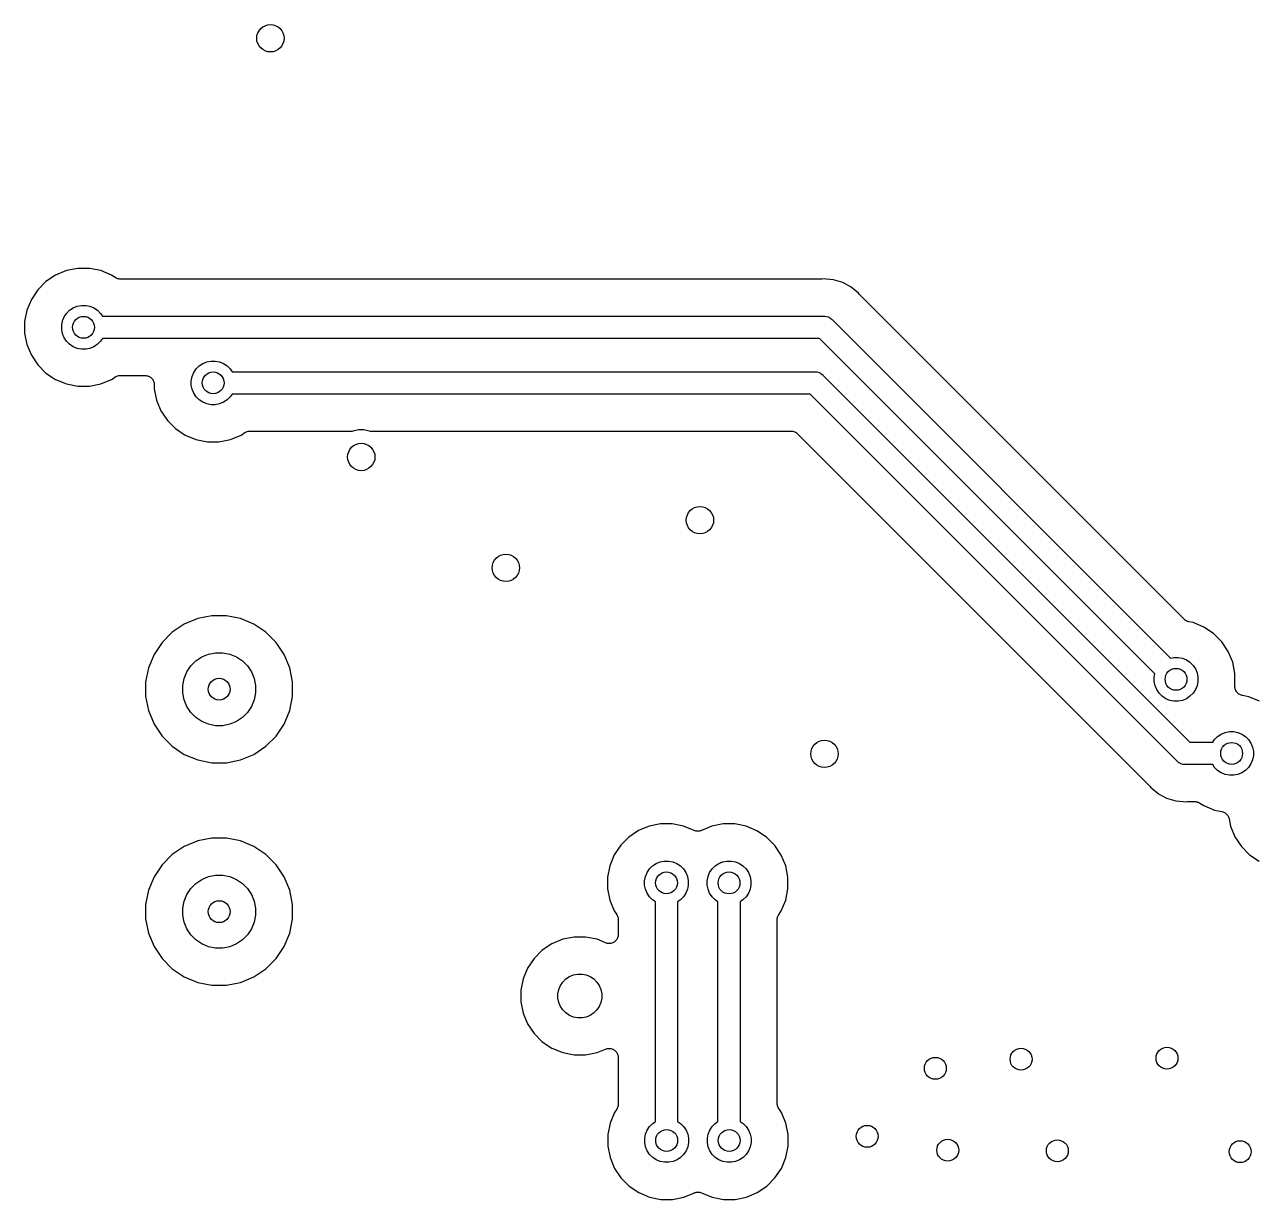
# Model space of a CAD drawing. Extents: x -66 to 211, y -177 to 13.
# Drawn here: x 59.77 to 76.66, y -44.78 to -28.67 of the extents above; entities that cross this region are included whole.
import ezdxf

# ---------------------------------------------------------------- set-up
doc = ezdxf.new("R2010")
doc.units = 0
doc.layers.add('BLACK', color=7, linetype='CONTINUOUS')

msp = doc.modelspace()

# ---------------------------------------------------------------- linework, layer by layer
at = {"layer": 'BLACK', "linetype": 'CONTINUOUS'}
for p, q in [((60.3408, -32.0449), (60.1937, -32.1058)), ((60.4969, -32.0139), (60.3408, -32.0449)), ((60.656, -32.0139), (60.4969, -32.0139)), ((60.8121, -32.0449), (60.656, -32.0139)), ((60.9592, -32.1058), (60.8121, -32.0449)), ((60.0614, -32.1943), (59.9488, -32.3068)), ((60.1937, -32.1058), (60.0614, -32.1943)), ((61.0104, -32.1401), (60.9592, -32.1058)), ((61.0207, -32.1456), (61.0104, -32.1401)), ((61.031, -32.1512), (61.0207, -32.1456)), ((61.0316, -32.1514), (61.031, -32.1512)), ((61.0323, -32.1518), (61.0316, -32.1514)), ((61.0434, -32.1552), (61.0323, -32.1518)), ((61.0546, -32.1587), (61.0434, -32.1552)), ((61.0553, -32.1588), (61.0546, -32.1587)), ((61.056, -32.159), (61.0553, -32.1588)), ((61.0676, -32.1602), (61.056, -32.159)), ((61.0792, -32.1615), (61.0676, -32.1602)), ((61.0806, -32.1615), (61.0792, -32.1615)), ((61.0807, -32.1615), (61.0806, -32.1615)), ((61.081, -32.1615), (61.0807, -32.1615)), ((61.0807, -32.1615), (61.0807, -32.1615)), ((70.6978, -32.1615), (61.081, -32.1615)), ((70.7031, -32.161), (70.6978, -32.1615)), ((70.7085, -32.161), (70.7031, -32.161)), ((70.7102, -32.1609), (70.7085, -32.161)), ((70.7365, -32.1583), (70.7102, -32.1609)), ((70.7627, -32.1609), (70.7365, -32.1583)), ((70.8659, -32.171), (70.7627, -32.1609)), ((70.7627, -32.1609), (70.7627, -32.1609)), ((70.9904, -32.2088), (70.8659, -32.171)), ((71.1051, -32.2701), (70.9904, -32.2088)), ((71.2057, -32.3526), (71.1051, -32.2701)), ((59.8604, -32.4391), (59.7995, -32.5862)), ((59.9488, -32.3068), (59.8604, -32.4391)), ((71.2224, -32.373), (71.2057, -32.3526)), ((71.2262, -32.3768), (71.2224, -32.373)), ((71.2295, -32.381), (71.2262, -32.3768)), ((71.2308, -32.3823), (71.2295, -32.381)), ((72.2681, -33.4196), (71.2308, -32.3823)), ((59.7995, -32.5862), (59.7685, -32.7423)), ((60.3434, -32.6306), (60.3852, -32.5889)), ((60.3852, -32.5889), (60.4344, -32.556)), ((60.4344, -32.556), (60.489, -32.5334)), ((60.489, -32.5334), (60.5469, -32.5219)), ((60.5469, -32.5219), (60.606, -32.5219)), ((60.606, -32.5219), (60.664, -32.5334)), ((60.664, -32.5334), (60.7186, -32.556)), ((60.7186, -32.556), (60.7677, -32.5889)), ((60.7677, -32.5889), (60.8095, -32.6306)), ((59.7685, -32.7423), (59.7685, -32.9015)), ((60.2765, -32.7923), (60.288, -32.7344)), ((60.288, -32.7344), (60.3106, -32.6798)), ((60.3106, -32.6798), (60.3434, -32.6306)), ((60.8095, -32.6306), (60.8354, -32.6695)), ((60.8354, -32.6695), (70.729, -32.6695)), ((70.729, -32.6695), (70.7365, -32.6687)), ((70.7365, -32.6687), (70.7439, -32.6695)), ((70.7439, -32.6695), (70.7439, -32.6695)), ((70.7439, -32.6695), (70.7663, -32.6717)), ((70.7663, -32.6717), (70.7951, -32.6804)), ((70.7951, -32.6804), (70.8089, -32.6878)), ((70.8089, -32.6878), (70.8215, -32.6946)), ((70.8215, -32.6946), (70.8323, -32.7034)), ((70.8323, -32.7034), (70.8447, -32.7136)), ((70.8447, -32.7136), (70.8495, -32.7194)), ((70.8495, -32.7194), (75.4871, -37.357)), ((59.7685, -32.9015), (59.7995, -33.0576)), ((60.2765, -32.8514), (60.2765, -32.7923)), ((60.288, -32.9094), (60.2765, -32.8514)), ((60.3106, -32.964), (60.288, -32.9094)), ((59.7995, -33.0576), (59.8604, -33.2046)), ((60.3434, -33.0131), (60.3106, -32.964)), ((60.3852, -33.0549), (60.3434, -33.0131)), ((60.4344, -33.0877), (60.3852, -33.0549)), ((60.489, -33.1104), (60.4344, -33.0877)), ((60.5469, -33.1219), (60.489, -33.1104)), ((60.664, -33.1104), (60.606, -33.1219)), ((60.7186, -33.0877), (60.664, -33.1104)), ((60.7677, -33.0549), (60.7186, -33.0877)), ((60.8095, -33.0131), (60.7677, -33.0549)), ((60.8354, -32.9743), (60.8095, -33.0131)), ((70.6733, -32.9743), (60.8354, -32.9743)), ((75.2716, -37.5725), (70.6733, -32.9743)), ((59.8604, -33.2046), (59.9488, -33.3369)), ((60.606, -33.1219), (60.5469, -33.1219)), ((62.267, -33.2954), (62.3249, -33.2839)), ((62.3249, -33.2839), (62.384, -33.2839)), ((62.384, -33.2839), (62.442, -33.2954)), ((59.9488, -33.3369), (60.0614, -33.4495)), ((60.0614, -33.4495), (60.1937, -33.5379)), ((62.066, -33.4964), (62.0886, -33.4418)), ((62.0886, -33.4418), (62.1214, -33.3926)), ((62.1214, -33.3926), (62.1632, -33.3509)), ((62.1632, -33.3509), (62.2124, -33.318)), ((62.2124, -33.318), (62.267, -33.2954)), ((62.442, -33.2954), (62.4966, -33.318)), ((62.4966, -33.318), (62.5457, -33.3509)), ((62.5457, -33.3509), (62.5875, -33.3926)), ((62.5875, -33.3926), (62.6134, -33.4315)), ((62.6134, -33.4315), (70.5994, -33.4315)), ((70.5994, -33.4315), (70.6069, -33.4307)), ((70.6069, -33.4307), (70.6144, -33.4315)), ((70.6144, -33.4315), (70.6144, -33.4315)), ((70.6144, -33.4315), (70.6368, -33.4337)), ((70.6368, -33.4337), (70.6655, -33.4424)), ((70.6655, -33.4424), (70.6838, -33.4522)), ((70.6838, -33.4522), (70.692, -33.4566)), ((72.2682, -33.4197), (72.2681, -33.4196)), ((75.6727, -36.8242), (72.2682, -33.4197)), ((60.1937, -33.5379), (60.3408, -33.5988)), ((60.3408, -33.5988), (60.4969, -33.6299)), ((60.656, -33.6299), (60.8121, -33.5988)), ((60.8121, -33.5988), (60.9592, -33.5379)), ((60.9592, -33.5379), (61.0104, -33.5037)), ((61.0104, -33.5037), (61.0107, -33.5035)), ((61.0107, -33.5035), (61.0119, -33.5027)), ((61.0107, -33.5035), (61.0107, -33.5035)), ((61.0107, -33.5035), (61.0107, -33.5035)), ((61.0119, -33.5027), (61.0223, -33.4973)), ((61.0223, -33.4973), (61.0326, -33.4919)), ((61.0326, -33.4919), (61.0333, -33.4917)), ((61.0333, -33.4917), (61.0339, -33.4913)), ((61.0339, -33.4913), (61.0452, -33.4881)), ((61.0452, -33.4881), (61.0563, -33.4847)), ((61.0563, -33.4847), (61.057, -33.4846)), ((61.057, -33.4846), (61.0577, -33.4844)), ((61.0577, -33.4844), (61.0694, -33.4834)), ((61.0694, -33.4834), (61.081, -33.4823)), ((61.081, -33.4823), (61.4195, -33.4823)), ((61.4195, -33.4823), (61.4203, -33.4823)), ((61.4203, -33.4823), (61.4203, -33.4823)), ((61.4203, -33.4823), (61.4204, -33.4823)), ((61.4204, -33.4823), (61.4212, -33.4823)), ((61.4212, -33.4823), (61.4331, -33.4836)), ((61.4331, -33.4836), (61.445, -33.4849)), ((61.445, -33.4849), (61.4454, -33.485)), ((61.4454, -33.485), (61.4459, -33.4851)), ((61.4459, -33.4851), (61.4573, -33.4887)), ((61.4573, -33.4887), (61.4687, -33.4922)), ((61.4687, -33.4922), (61.4691, -33.4924)), ((61.4691, -33.4924), (61.4695, -33.4926)), ((61.4695, -33.4926), (61.4799, -33.4983)), ((61.4799, -33.4983), (61.4905, -33.504)), ((61.4905, -33.504), (61.4908, -33.5043)), ((61.4908, -33.5043), (61.4912, -33.5045)), ((61.4912, -33.5045), (61.5003, -33.5122)), ((61.5003, -33.5122), (61.5096, -33.5198)), ((61.5096, -33.5198), (61.5099, -33.5201)), ((61.5099, -33.5201), (61.5102, -33.5204)), ((61.5102, -33.5204), (61.5177, -33.5297)), ((61.5177, -33.5297), (61.5252, -33.539)), ((61.5252, -33.539), (61.5254, -33.5394)), ((61.5254, -33.5394), (61.5257, -33.5397)), ((61.5257, -33.5397), (61.5312, -33.5503)), ((61.5312, -33.5503), (61.5369, -33.5609)), ((61.5369, -33.5609), (61.537, -33.5613)), ((61.537, -33.5613), (61.5372, -33.5617)), ((61.5372, -33.5617), (61.5406, -33.5731)), ((61.5406, -33.5731), (61.544, -33.5846)), ((61.544, -33.5846), (61.5441, -33.5851)), ((61.5441, -33.5851), (61.5442, -33.5855)), ((61.5442, -33.5855), (61.5453, -33.5973)), ((61.5453, -33.5973), (61.5465, -33.6093)), ((61.5465, -33.6093), (61.5465, -33.6635)), ((62.0545, -33.5543), (62.066, -33.4964)), ((62.0545, -33.6134), (62.0545, -33.5543)), ((62.066, -33.6714), (62.0545, -33.6134)), ((70.692, -33.4566), (70.7083, -33.47)), ((70.7083, -33.47), (70.7152, -33.4756)), ((70.7152, -33.4756), (70.72, -33.4814)), ((70.72, -33.4814), (75.75, -38.5115)), ((60.4969, -33.6299), (60.656, -33.6299)), ((61.5465, -33.6635), (61.5775, -33.8196)), ((62.0886, -33.726), (62.066, -33.6714)), ((62.1214, -33.7751), (62.0886, -33.726)), ((62.1632, -33.8169), (62.1214, -33.7751)), ((62.5875, -33.7751), (62.5457, -33.8169)), ((62.6134, -33.7363), (62.5875, -33.7751)), ((70.5438, -33.7363), (62.6134, -33.7363)), ((75.5739, -38.7664), (70.5438, -33.7363)), ((61.5775, -33.8196), (61.6384, -33.9666)), ((62.2124, -33.8497), (62.1632, -33.8169)), ((62.267, -33.8724), (62.2124, -33.8497)), ((62.3249, -33.8839), (62.267, -33.8724)), ((62.384, -33.8839), (62.3249, -33.8839)), ((62.442, -33.8724), (62.384, -33.8839)), ((62.4966, -33.8497), (62.442, -33.8724)), ((62.5457, -33.8169), (62.4966, -33.8497)), ((61.6384, -33.9666), (61.7268, -34.0989)), ((61.7268, -34.0989), (61.8394, -34.2115)), ((61.8394, -34.2115), (61.9717, -34.2999)), ((62.7372, -34.2999), (62.7884, -34.2657)), ((62.7884, -34.2657), (62.7887, -34.2655)), ((62.7887, -34.2655), (62.7899, -34.2647)), ((62.7887, -34.2655), (62.7887, -34.2655)), ((62.7887, -34.2655), (62.7887, -34.2655)), ((62.7899, -34.2647), (62.8003, -34.2593)), ((62.8003, -34.2593), (62.8106, -34.2539)), ((62.8106, -34.2539), (62.8113, -34.2537)), ((62.8113, -34.2537), (62.8119, -34.2533)), ((62.8119, -34.2533), (62.8232, -34.2501)), ((62.8232, -34.2501), (62.8343, -34.2467)), ((62.8343, -34.2467), (62.835, -34.2466)), ((62.835, -34.2466), (62.8357, -34.2464)), ((62.8357, -34.2464), (62.8474, -34.2454)), ((62.8474, -34.2454), (62.859, -34.2443)), ((62.859, -34.2443), (64.265, -34.2443)), ((64.265, -34.2443), (64.2771, -34.2393)), ((64.2771, -34.2393), (64.3495, -34.2249)), ((64.3495, -34.2249), (64.4234, -34.2249)), ((64.4234, -34.2249), (64.4958, -34.2393)), ((64.4958, -34.2393), (64.5079, -34.2443)), ((64.5079, -34.2443), (70.2808, -34.2443)), ((70.2808, -34.2443), (70.2812, -34.2443)), ((70.2812, -34.2443), (70.2812, -34.2443)), ((70.2812, -34.2443), (70.2812, -34.2443)), ((70.2812, -34.2443), (70.2825, -34.2443)), ((70.2825, -34.2443), (70.2942, -34.2456)), ((70.2942, -34.2456), (70.3059, -34.2468)), ((70.3059, -34.2468), (70.3065, -34.247)), ((70.3065, -34.247), (70.3072, -34.2471)), ((70.3072, -34.2471), (70.3184, -34.2506)), ((70.3184, -34.2506), (70.3296, -34.254)), ((70.3296, -34.254), (70.3301, -34.2543)), ((70.3301, -34.2543), (70.3308, -34.2546)), ((70.3308, -34.2546), (70.3411, -34.2602)), ((70.3411, -34.2602), (70.3514, -34.2657)), ((70.3514, -34.2657), (70.3519, -34.2662)), ((70.3519, -34.2662), (70.3525, -34.2665)), ((70.3525, -34.2665), (70.3615, -34.274)), ((70.3615, -34.274), (70.3706, -34.2815)), ((70.3706, -34.2815), (75.1926, -39.1035)), ((61.9717, -34.2999), (62.1188, -34.3608)), ((62.1188, -34.3608), (62.2749, -34.3919)), ((62.2749, -34.3919), (62.434, -34.3919)), ((62.434, -34.3919), (62.5901, -34.3608)), ((62.5901, -34.3608), (62.7372, -34.2999)), ((62.1424, -36.8146), (61.959, -36.8906)), ((62.3372, -36.7759), (62.1424, -36.8146)), ((62.5357, -36.7759), (62.3372, -36.7759)), ((62.7305, -36.8146), (62.5357, -36.7759)), ((62.9139, -36.8906), (62.7305, -36.8146)), ((75.6817, -36.8316), (75.6727, -36.8242)), ((75.6906, -36.8391), (75.6817, -36.8316)), ((61.7939, -37.0009), (61.6535, -37.1413)), ((61.959, -36.8906), (61.7939, -37.0009)), ((63.079, -37.0009), (62.9139, -36.8906)), ((63.2194, -37.1413), (63.079, -37.0009)), ((75.6913, -36.8394), (75.6906, -36.8391)), ((75.6918, -36.8399), (75.6913, -36.8394)), ((75.7021, -36.8454), (75.6918, -36.8399)), ((75.7123, -36.851), (75.7021, -36.8454)), ((75.713, -36.8513), (75.7123, -36.851)), ((75.7137, -36.8516), (75.713, -36.8513)), ((75.7248, -36.855), (75.7137, -36.8516)), ((75.736, -36.8586), (75.7248, -36.855)), ((75.7374, -36.8588), (75.736, -36.8586)), ((75.7377, -36.8589), (75.7374, -36.8588)), ((75.7374, -36.8588), (75.7374, -36.8588)), ((75.7374, -36.8588), (75.7374, -36.8588)), ((75.7981, -36.8709), (75.7377, -36.8589)), ((75.9452, -36.9318), (75.7981, -36.8709)), ((76.0775, -37.0203), (75.9452, -36.9318)), ((61.6535, -37.1413), (61.5432, -37.3064)), ((63.3297, -37.3064), (63.2194, -37.1413)), ((76.1901, -37.1328), (76.0775, -37.0203)), ((76.2785, -37.2651), (76.1901, -37.1328)), ((61.5432, -37.3064), (61.4672, -37.4899)), ((62.1996, -37.3408), (62.2906, -37.3031)), ((62.2906, -37.3031), (62.3872, -37.2839)), ((62.3872, -37.2839), (62.4857, -37.2839)), ((62.4857, -37.2839), (62.5823, -37.3031)), ((62.5823, -37.3031), (62.6733, -37.3408)), ((63.4057, -37.4899), (63.3297, -37.3064)), ((76.3394, -37.4122), (76.2785, -37.2651)), ((61.4672, -37.4899), (61.4285, -37.6846)), ((61.9934, -37.547), (62.0481, -37.4652)), ((62.0481, -37.4652), (62.1177, -37.3955)), ((62.1177, -37.3955), (62.1996, -37.3408)), ((62.6733, -37.3408), (62.7552, -37.3955)), ((62.7552, -37.3955), (62.8248, -37.4652)), ((62.8248, -37.4652), (62.8796, -37.547)), ((63.4445, -37.6846), (63.4057, -37.4899)), ((75.4871, -37.357), (75.5329, -37.3479)), ((75.5329, -37.3479), (75.592, -37.3479)), ((75.592, -37.3479), (75.65, -37.3594)), ((75.65, -37.3594), (75.7046, -37.382)), ((75.7046, -37.382), (75.7537, -37.4149)), ((75.7537, -37.4149), (75.7955, -37.4566)), ((75.7955, -37.4566), (75.8283, -37.5058)), ((75.8283, -37.5058), (75.8509, -37.5604)), ((76.3705, -37.5683), (76.3394, -37.4122)), ((61.9365, -37.7346), (61.9557, -37.638)), ((61.9557, -37.638), (61.9934, -37.547)), ((62.8796, -37.547), (62.9172, -37.638)), ((62.9172, -37.638), (62.9365, -37.7346)), ((75.2625, -37.6183), (75.2716, -37.5725)), ((75.2625, -37.6774), (75.2625, -37.6183)), ((75.8509, -37.5604), (75.8625, -37.6183)), ((75.8625, -37.6183), (75.8625, -37.6774)), ((76.3705, -37.7348), (76.3705, -37.5683)), ((61.4285, -37.6846), (61.4285, -37.8832)), ((61.9365, -37.8331), (61.9365, -37.7346)), ((61.9557, -37.9297), (61.9365, -37.8331)), ((62.9365, -37.8331), (62.9172, -37.9297)), ((62.9365, -37.7346), (62.9365, -37.8331)), ((63.4445, -37.8832), (63.4445, -37.6846)), ((75.274, -37.7354), (75.2625, -37.6774)), ((75.2966, -37.79), (75.274, -37.7354)), ((75.3294, -37.8391), (75.2966, -37.79)), ((75.3712, -37.8809), (75.3294, -37.8391)), ((75.7955, -37.8391), (75.7537, -37.8809)), ((75.8283, -37.79), (75.7955, -37.8391)), ((75.8509, -37.7354), (75.8283, -37.79)), ((75.8625, -37.6774), (75.8509, -37.7354)), ((76.3695, -37.7438), (76.3705, -37.7348)), ((76.3695, -37.7442), (76.3695, -37.7438)), ((76.3695, -37.7447), (76.3695, -37.7442)), ((76.3707, -37.7566), (76.3695, -37.7447)), ((76.3717, -37.7685), (76.3707, -37.7566)), ((76.3719, -37.7689), (76.3717, -37.7685)), ((76.3719, -37.7693), (76.3719, -37.7689)), ((76.3753, -37.7808), (76.3719, -37.7693)), ((76.3787, -37.7923), (76.3753, -37.7808)), ((76.3789, -37.7926), (76.3787, -37.7923)), ((76.379, -37.7931), (76.3789, -37.7926)), ((76.3846, -37.8036), (76.379, -37.7931)), ((76.3902, -37.8142), (76.3846, -37.8036)), ((76.3904, -37.8146), (76.3902, -37.8142)), ((76.3907, -37.815), (76.3904, -37.8146)), ((76.3982, -37.8242), (76.3907, -37.815)), ((76.4057, -37.8336), (76.3982, -37.8242)), ((76.406, -37.8338), (76.4057, -37.8336)), ((76.4063, -37.8342), (76.406, -37.8338)), ((76.4155, -37.8418), (76.4063, -37.8342)), ((76.4247, -37.8495), (76.4155, -37.8418)), ((61.4285, -37.8832), (61.4672, -38.0779)), ((61.9934, -38.0207), (61.9557, -37.9297)), ((62.9172, -37.9297), (62.8796, -38.0207)), ((63.4057, -38.0779), (63.4445, -37.8832)), ((75.4204, -37.9137), (75.3712, -37.8809)), ((75.475, -37.9364), (75.4204, -37.9137)), ((75.5329, -37.9479), (75.475, -37.9364)), ((75.592, -37.9479), (75.5329, -37.9479)), ((75.65, -37.9364), (75.592, -37.9479)), ((75.7046, -37.9137), (75.65, -37.9364)), ((75.7537, -37.8809), (75.7046, -37.9137)), ((76.425, -37.8497), (76.4247, -37.8495)), ((76.4254, -37.85), (76.425, -37.8497)), ((76.4359, -37.8557), (76.4254, -37.85)), ((76.4464, -37.8615), (76.4359, -37.8557)), ((76.4468, -37.8616), (76.4464, -37.8615)), ((76.4472, -37.8618), (76.4468, -37.8616)), ((76.4586, -37.8653), (76.4472, -37.8618)), ((76.47, -37.869), (76.4586, -37.8653)), ((76.4708, -37.8692), (76.47, -37.869)), ((76.4709, -37.8692), (76.4708, -37.8692)), ((76.4708, -37.8692), (76.4708, -37.8692)), ((76.4717, -37.8693), (76.4709, -37.8692)), ((76.5601, -37.8869), (76.4717, -37.8693)), ((76.7072, -37.9478), (76.5601, -37.8869)), ((61.4672, -38.0779), (61.5432, -38.2613)), ((62.0481, -38.1026), (61.9934, -38.0207)), ((62.1177, -38.1723), (62.0481, -38.1026)), ((62.1996, -38.227), (62.1177, -38.1723)), ((62.7552, -38.1723), (62.6733, -38.227)), ((62.8248, -38.1026), (62.7552, -38.1723)), ((62.8796, -38.0207), (62.8248, -38.1026)), ((63.3297, -38.2613), (63.4057, -38.0779)), ((61.5432, -38.2613), (61.6535, -38.4264)), ((62.2906, -38.2647), (62.1996, -38.227)), ((62.3872, -38.2839), (62.2906, -38.2647)), ((62.4857, -38.2839), (62.3872, -38.2839)), ((62.5823, -38.2647), (62.4857, -38.2839)), ((62.6733, -38.227), (62.5823, -38.2647)), ((63.2194, -38.4264), (63.3297, -38.2613)), ((61.6535, -38.4264), (61.7939, -38.5668)), ((63.079, -38.5668), (63.2194, -38.4264)), ((75.75, -38.5115), (76.0655, -38.5115)), ((76.0655, -38.5115), (76.0914, -38.4726)), ((76.0914, -38.4726), (76.1332, -38.4309)), ((76.1332, -38.4309), (76.1824, -38.398)), ((76.1824, -38.398), (76.237, -38.3754)), ((76.237, -38.3754), (76.2949, -38.3639)), ((76.2949, -38.3639), (76.354, -38.3639)), ((76.354, -38.3639), (76.412, -38.3754)), ((76.412, -38.3754), (76.4666, -38.398)), ((76.4666, -38.398), (76.5157, -38.4309)), ((76.5157, -38.4309), (76.5575, -38.4726)), ((76.5575, -38.4726), (76.5903, -38.5218)), ((76.5903, -38.5218), (76.6129, -38.5764)), ((61.7939, -38.5668), (61.959, -38.6772)), ((61.959, -38.6772), (62.1424, -38.7531)), ((62.7305, -38.7531), (62.9139, -38.6772)), ((62.9139, -38.6772), (63.079, -38.5668)), ((76.6129, -38.5764), (76.6245, -38.6343)), ((76.6245, -38.6343), (76.6245, -38.6934)), ((62.1424, -38.7531), (62.3372, -38.7919)), ((62.3372, -38.7919), (62.5357, -38.7919)), ((62.5357, -38.7919), (62.7305, -38.7531)), ((75.5786, -38.7722), (75.5739, -38.7664)), ((75.5844, -38.7769), (75.5786, -38.7722)), ((75.6018, -38.7912), (75.5844, -38.7769)), ((75.5844, -38.7769), (75.5844, -38.7769)), ((75.6266, -38.8044), (75.6018, -38.7912)), ((75.6283, -38.8054), (75.6266, -38.8044)), ((75.657, -38.8141), (75.6283, -38.8054)), ((75.6794, -38.8163), (75.657, -38.8141)), ((75.6869, -38.817), (75.6794, -38.8163)), ((75.6794, -38.8163), (75.6794, -38.8163)), ((75.6944, -38.8163), (75.6869, -38.817)), ((76.0655, -38.8163), (75.6944, -38.8163)), ((76.0914, -38.8551), (76.0655, -38.8163)), ((76.1332, -38.8969), (76.0914, -38.8551)), ((76.5575, -38.8551), (76.5157, -38.8969)), ((76.5903, -38.806), (76.5575, -38.8551)), ((76.6129, -38.7514), (76.5903, -38.806)), ((76.6245, -38.6934), (76.6129, -38.7514)), ((76.1824, -38.9297), (76.1332, -38.8969)), ((76.237, -38.9524), (76.1824, -38.9297)), ((76.2949, -38.9639), (76.237, -38.9524)), ((76.354, -38.9639), (76.2949, -38.9639)), ((76.412, -38.9524), (76.354, -38.9639)), ((76.4666, -38.9297), (76.412, -38.9524)), ((76.5157, -38.8969), (76.4666, -38.9297)), ((75.1926, -39.1035), (75.1938, -39.1048)), ((75.1938, -39.1048), (75.1972, -39.109)), ((75.1972, -39.109), (75.201, -39.1127)), ((75.201, -39.1127), (75.2177, -39.1331)), ((75.2177, -39.1331), (75.238, -39.1498)), ((75.238, -39.1498), (75.238, -39.1498)), ((75.238, -39.1498), (75.3182, -39.2156)), ((75.3182, -39.2156), (75.3297, -39.2218)), ((75.3297, -39.2218), (75.3297, -39.2218)), ((75.3297, -39.2218), (75.433, -39.277)), ((75.433, -39.277), (75.5574, -39.3147)), ((75.5574, -39.3147), (75.6607, -39.3249)), ((75.6607, -39.3249), (75.6607, -39.3249)), ((75.6607, -39.3249), (75.6869, -39.3275)), ((75.6869, -39.3275), (75.7131, -39.3249)), ((75.7131, -39.3249), (75.7149, -39.3247)), ((75.7149, -39.3247), (75.7202, -39.3248)), ((75.7202, -39.3248), (75.7256, -39.3243)), ((75.7256, -39.3243), (75.8199, -39.3243)), ((75.8199, -39.3243), (75.8202, -39.3243)), ((75.8202, -39.3243), (75.8203, -39.3243)), ((75.8203, -39.3243), (75.8203, -39.3243)), ((75.8203, -39.3243), (75.8217, -39.3243)), ((75.8217, -39.3243), (75.8333, -39.3256)), ((75.8333, -39.3256), (75.8449, -39.3268)), ((75.8449, -39.3268), (75.8456, -39.327)), ((75.8456, -39.327), (75.8463, -39.3271)), ((75.8463, -39.3271), (75.8575, -39.3306)), ((75.8575, -39.3306), (75.8686, -39.334)), ((75.8686, -39.334), (75.8693, -39.3343)), ((75.8693, -39.3343), (75.87, -39.3346)), ((75.87, -39.3346), (75.8802, -39.3402)), ((75.8802, -39.3402), (75.8905, -39.3457)), ((75.8905, -39.3457), (75.9417, -39.3799)), ((75.9417, -39.3799), (76.0888, -39.4408)), ((76.0888, -39.4408), (76.1897, -39.4609)), ((76.1897, -39.4609), (76.1903, -39.461)), ((76.1903, -39.461), (76.1903, -39.461)), ((76.1903, -39.461), (76.1903, -39.461)), ((76.1903, -39.461), (76.1914, -39.4613)), ((76.1914, -39.4613), (76.2027, -39.4648)), ((76.2027, -39.4648), (76.214, -39.4683)), ((76.214, -39.4683), (76.2145, -39.4686)), ((76.2145, -39.4686), (76.215, -39.4688)), ((76.215, -39.4688), (76.2254, -39.4745)), ((76.2254, -39.4745), (76.2358, -39.4801)), ((76.2358, -39.4801), (76.2362, -39.4805)), ((76.2362, -39.4805), (76.2367, -39.4807)), ((76.2367, -39.4807), (76.2458, -39.4883)), ((76.2458, -39.4883), (76.2549, -39.4959)), ((76.2549, -39.4959), (76.2553, -39.4963)), ((76.2553, -39.4963), (76.2557, -39.4967)), ((76.2557, -39.4967), (76.2631, -39.5059)), ((76.2631, -39.5059), (76.2706, -39.5151)), ((76.2706, -39.5151), (76.2709, -39.5156)), ((76.2709, -39.5156), (76.2712, -39.516)), ((76.2712, -39.516), (76.2767, -39.5265)), ((76.2767, -39.5265), (76.2823, -39.537)), ((68.3367, -39.6624), (68.1896, -39.7233)), ((68.4928, -39.6313), (68.3367, -39.6624)), ((68.652, -39.6313), (68.4928, -39.6313)), ((68.8081, -39.6624), (68.652, -39.6313)), ((68.9537, -39.7227), (68.8081, -39.6624)), ((69.1952, -39.6629), (69.0509, -39.7227)), ((69.3513, -39.6319), (69.1952, -39.6629)), ((69.5105, -39.6319), (69.3513, -39.6319)), ((69.6666, -39.6629), (69.5105, -39.6319)), ((69.8136, -39.7238), (69.6666, -39.6629)), ((76.2823, -39.537), (76.2824, -39.5375)), ((76.2824, -39.5375), (76.2827, -39.538)), ((76.2827, -39.538), (76.286, -39.5493)), ((76.286, -39.5493), (76.2894, -39.5607)), ((76.2894, -39.5607), (76.3095, -39.6616)), ((76.3095, -39.6616), (76.3704, -39.8086)), ((62.1424, -39.8646), (61.959, -39.9406)), ((62.3372, -39.8259), (62.1424, -39.8646)), ((62.5357, -39.8259), (62.3372, -39.8259)), ((62.7305, -39.8646), (62.5357, -39.8259)), ((62.9139, -39.9406), (62.7305, -39.8646)), ((68.0573, -39.8117), (67.9448, -39.9243)), ((68.1896, -39.7233), (68.0573, -39.8117)), ((68.965, -39.7261), (68.9537, -39.7227)), ((68.9761, -39.7296), (68.965, -39.7261)), ((68.9768, -39.7297), (68.9761, -39.7296)), ((68.9774, -39.7299), (68.9768, -39.7297)), ((68.9891, -39.7311), (68.9774, -39.7299)), ((69.0007, -39.7324), (68.9891, -39.7311)), ((69.0014, -39.7323), (69.0007, -39.7324)), ((69.0021, -39.7324), (69.0014, -39.7323)), ((69.0137, -39.7313), (69.0021, -39.7324)), ((69.0254, -39.7303), (69.0137, -39.7313)), ((69.0261, -39.7301), (69.0254, -39.7303)), ((69.0267, -39.73), (69.0261, -39.7301)), ((69.0379, -39.7267), (69.0267, -39.73)), ((69.0492, -39.7234), (69.0379, -39.7267)), ((69.0505, -39.7229), (69.0492, -39.7234)), ((69.0509, -39.7227), (69.0505, -39.7229)), ((69.0505, -39.7229), (69.0505, -39.7229)), ((69.0505, -39.7229), (69.0505, -39.7229)), ((69.946, -39.8123), (69.8136, -39.7238)), ((70.0585, -39.9248), (69.946, -39.8123)), ((76.3704, -39.8086), (76.4588, -39.9409)), ((61.959, -39.9406), (61.7939, -40.0509)), ((63.079, -40.0509), (62.9139, -39.9406)), ((67.9448, -39.9243), (67.8563, -40.0566)), ((70.1469, -40.0571), (70.0585, -39.9248)), ((76.4588, -39.9409), (76.5714, -40.0535)), ((61.6535, -40.1913), (61.5432, -40.3564)), ((61.7939, -40.0509), (61.6535, -40.1913)), ((63.2194, -40.1913), (63.079, -40.0509)), ((63.3297, -40.3564), (63.2194, -40.1913)), ((67.7954, -40.2037), (67.7644, -40.3598)), ((67.8563, -40.0566), (67.7954, -40.2037)), ((68.3394, -40.2481), (68.3811, -40.2063)), ((68.3811, -40.2063), (68.4303, -40.1735)), ((68.4303, -40.1735), (68.4849, -40.1509)), ((68.4849, -40.1509), (68.5428, -40.1393)), ((68.5428, -40.1393), (68.6019, -40.1393)), ((68.6019, -40.1393), (68.6599, -40.1509)), ((68.6599, -40.1509), (68.7145, -40.1735)), ((68.7145, -40.1735), (68.7636, -40.2063)), ((68.7636, -40.2063), (68.8054, -40.2481)), ((69.1979, -40.2486), (69.2397, -40.2069)), ((69.2397, -40.2069), (69.2888, -40.174)), ((69.2888, -40.174), (69.3434, -40.1514)), ((69.3434, -40.1514), (69.4014, -40.1399)), ((69.4014, -40.1399), (69.4604, -40.1399)), ((69.4604, -40.1399), (69.5184, -40.1514)), ((69.5184, -40.1514), (69.573, -40.174)), ((69.573, -40.174), (69.6221, -40.2069)), ((69.6221, -40.2069), (69.6639, -40.2486)), ((70.2078, -40.2042), (70.1469, -40.0571)), ((70.2389, -40.3603), (70.2078, -40.2042)), ((76.5714, -40.0535), (76.7037, -40.1419)), ((61.5432, -40.3564), (61.4672, -40.5399)), ((62.1996, -40.3908), (62.2906, -40.3531)), ((62.2906, -40.3531), (62.3872, -40.3339)), ((62.3872, -40.3339), (62.4857, -40.3339)), ((62.4857, -40.3339), (62.5823, -40.3531)), ((62.5823, -40.3531), (62.6733, -40.3908)), ((63.4057, -40.5399), (63.3297, -40.3564)), ((67.7644, -40.3598), (67.7644, -40.5189)), ((68.2724, -40.4098), (68.2839, -40.3518)), ((68.2839, -40.3518), (68.3065, -40.2972)), ((68.3065, -40.2972), (68.3394, -40.2481)), ((68.8054, -40.2481), (68.8382, -40.2972)), ((68.8382, -40.2972), (68.8609, -40.3518)), ((68.8609, -40.3518), (68.8724, -40.4098)), ((69.1309, -40.4103), (69.1424, -40.3524)), ((69.1424, -40.3524), (69.165, -40.2978)), ((69.165, -40.2978), (69.1979, -40.2486)), ((69.6639, -40.2486), (69.6968, -40.2978)), ((69.6968, -40.2978), (69.7194, -40.3524)), ((69.7194, -40.3524), (69.7309, -40.4103)), ((70.2389, -40.5195), (70.2389, -40.3603)), ((61.4672, -40.5399), (61.4285, -40.7346)), ((61.9934, -40.597), (62.0481, -40.5151)), ((62.0481, -40.5151), (62.1177, -40.4455)), ((62.1177, -40.4455), (62.1996, -40.3908)), ((62.6733, -40.3908), (62.7552, -40.4455)), ((62.7552, -40.4455), (62.8248, -40.5151)), ((62.8248, -40.5151), (62.8796, -40.597)), ((63.4445, -40.7346), (63.4057, -40.5399)), ((67.7644, -40.5189), (67.7954, -40.675)), ((68.2724, -40.4689), (68.2724, -40.4098)), ((68.2839, -40.5268), (68.2724, -40.4689)), ((68.3065, -40.5814), (68.2839, -40.5268)), ((68.8609, -40.5268), (68.8382, -40.5814)), ((68.8724, -40.4689), (68.8609, -40.5268)), ((68.8724, -40.4098), (68.8724, -40.4689)), ((69.1309, -40.4694), (69.1309, -40.4103)), ((69.1424, -40.5274), (69.1309, -40.4694)), ((69.165, -40.582), (69.1424, -40.5274)), ((69.7194, -40.5274), (69.6968, -40.582)), ((69.7309, -40.4694), (69.7194, -40.5274)), ((69.7309, -40.4103), (69.7309, -40.4694)), ((70.2078, -40.6756), (70.2389, -40.5195)), ((61.9365, -40.7846), (61.9557, -40.688)), ((61.9557, -40.688), (61.9934, -40.597)), ((62.8796, -40.597), (62.9172, -40.688)), ((62.9172, -40.688), (62.9365, -40.7846)), ((67.7954, -40.675), (67.8563, -40.8221)), ((68.3394, -40.6306), (68.3065, -40.5814)), ((68.3811, -40.6724), (68.3394, -40.6306)), ((68.42, -40.6983), (68.3811, -40.6724)), ((68.42, -43.7131), (68.42, -40.6983)), ((68.7636, -40.6724), (68.7248, -40.6983)), ((68.7248, -40.6983), (68.7248, -43.7097)), ((68.8054, -40.6306), (68.7636, -40.6724)), ((68.8382, -40.5814), (68.8054, -40.6306)), ((69.1979, -40.6311), (69.165, -40.582)), ((69.2397, -40.6729), (69.1979, -40.6311)), ((69.2785, -40.6989), (69.2397, -40.6729)), ((69.2785, -43.7131), (69.2785, -40.6989)), ((69.6221, -40.6729), (69.5833, -40.6989)), ((69.5833, -40.6989), (69.5833, -43.7097)), ((69.6639, -40.6311), (69.6221, -40.6729)), ((69.6968, -40.582), (69.6639, -40.6311)), ((70.1469, -40.8226), (70.2078, -40.6756)), ((61.4285, -40.7346), (61.4285, -40.9332)), ((61.9365, -40.8831), (61.9365, -40.7846)), ((61.9557, -40.9797), (61.9365, -40.8831)), ((62.9365, -40.8831), (62.9172, -40.9797)), ((62.9365, -40.7846), (62.9365, -40.8831)), ((63.4445, -40.9332), (63.4445, -40.7346)), ((67.8563, -40.8221), (67.8906, -40.8733)), ((67.8906, -40.8733), (67.8907, -40.8736)), ((67.8907, -40.8736), (67.8908, -40.8736)), ((67.8908, -40.8736), (67.8908, -40.8736)), ((67.8908, -40.8736), (67.8916, -40.8748)), ((67.8916, -40.8748), (67.8969, -40.8852)), ((67.8969, -40.8852), (67.9024, -40.8955)), ((70.1016, -40.8944), (70.1072, -40.8842)), ((70.1072, -40.8842), (70.1127, -40.8738)), ((70.1127, -40.8738), (70.1469, -40.8226)), ((61.4285, -40.9332), (61.4672, -41.1279)), ((61.9934, -41.0707), (61.9557, -40.9797)), ((62.9172, -40.9797), (62.8796, -41.0707)), ((63.4057, -41.1279), (63.4445, -40.9332)), ((67.9024, -40.8955), (67.9026, -40.8962)), ((67.9026, -40.8962), (67.9029, -40.8968)), ((67.9029, -40.8968), (67.9062, -40.9081)), ((67.9062, -40.9081), (67.9096, -40.9192)), ((67.9096, -40.9192), (67.9096, -40.9199)), ((67.9096, -40.9199), (67.9098, -40.9206)), ((67.9098, -40.9206), (67.9108, -40.9323)), ((67.9108, -40.9323), (67.912, -40.9439)), ((67.912, -40.9439), (67.912, -41.1438)), ((70.0913, -40.9426), (70.0926, -40.931)), ((70.0913, -40.944), (70.0913, -40.9426)), ((70.0913, -40.9441), (70.0913, -40.944)), ((70.0913, -40.9441), (70.0913, -40.9441)), ((70.0913, -40.9444), (70.0913, -40.9441)), ((70.0913, -43.462), (70.0913, -40.9444)), ((70.0926, -40.931), (70.0938, -40.9194)), ((70.0938, -40.9194), (70.094, -40.9187)), ((70.094, -40.9187), (70.0941, -40.918)), ((70.0941, -40.918), (70.0976, -40.9068)), ((70.0976, -40.9068), (70.101, -40.8957)), ((70.101, -40.8957), (70.1014, -40.8951)), ((70.1014, -40.8951), (70.1016, -40.8944)), ((61.4672, -41.1279), (61.5432, -41.3113)), ((62.0481, -41.1526), (61.9934, -41.0707)), ((62.1177, -41.2223), (62.0481, -41.1526)), ((62.1996, -41.277), (62.1177, -41.2223)), ((62.7552, -41.2223), (62.6733, -41.277)), ((62.8248, -41.1526), (62.7552, -41.2223)), ((62.8796, -41.0707), (62.8248, -41.1526)), ((63.3297, -41.3113), (63.4057, -41.1279)), ((67.1487, -41.2129), (67.0016, -41.2738)), ((67.3048, -41.1819), (67.1487, -41.2129)), ((67.464, -41.1819), (67.3048, -41.1819)), ((67.6201, -41.2129), (67.464, -41.1819)), ((67.7364, -41.2611), (67.6201, -41.2129)), ((67.8821, -41.2247), (67.8743, -41.234)), ((67.8898, -41.2155), (67.8821, -41.2247)), ((67.8899, -41.2152), (67.8898, -41.2155)), ((67.8901, -41.215), (67.8899, -41.2152)), ((67.8959, -41.2043), (67.8901, -41.215)), ((67.9017, -41.1938), (67.8959, -41.2043)), ((67.9018, -41.1935), (67.9017, -41.1938)), ((67.902, -41.1932), (67.9018, -41.1935)), ((67.9056, -41.1817), (67.902, -41.1932)), ((67.9092, -41.1702), (67.9056, -41.1817)), ((67.9093, -41.1695), (67.9092, -41.1698)), ((67.9092, -41.1698), (67.9092, -41.1702)), ((67.9106, -41.1576), (67.9093, -41.1695)), ((67.912, -41.1456), (67.9106, -41.1576)), ((67.912, -41.1438), (67.912, -41.1449)), ((67.912, -41.1449), (67.912, -41.1449)), ((67.912, -41.1449), (67.912, -41.1449)), ((67.912, -41.1449), (67.912, -41.1456)), ((61.5432, -41.3113), (61.6535, -41.4764)), ((62.2906, -41.3147), (62.1996, -41.277)), ((62.3872, -41.3339), (62.2906, -41.3147)), ((62.4857, -41.3339), (62.3872, -41.3339)), ((62.5823, -41.3147), (62.4857, -41.3339)), ((62.6733, -41.277), (62.5823, -41.3147)), ((63.2194, -41.4764), (63.3297, -41.3113)), ((66.8693, -41.3623), (66.7568, -41.4748)), ((67.0016, -41.2738), (66.8693, -41.3623)), ((67.7479, -41.2646), (67.7364, -41.2611)), ((67.7594, -41.2682), (67.7479, -41.2646)), ((67.7598, -41.2682), (67.7594, -41.2682)), ((67.7601, -41.2683), (67.7598, -41.2682)), ((67.7721, -41.2695), (67.7601, -41.2683)), ((67.7841, -41.2708), (67.7721, -41.2695)), ((67.7844, -41.2707), (67.7841, -41.2708)), ((67.7848, -41.2708), (67.7844, -41.2707)), ((67.7968, -41.2696), (67.7848, -41.2708)), ((67.8088, -41.2685), (67.7968, -41.2696)), ((67.8091, -41.2684), (67.8088, -41.2685)), ((67.8094, -41.2684), (67.8091, -41.2684)), ((67.8211, -41.2649), (67.8094, -41.2684)), ((67.8326, -41.2615), (67.8211, -41.2649)), ((67.8328, -41.2614), (67.8326, -41.2615)), ((67.8332, -41.2613), (67.8328, -41.2614)), ((67.8439, -41.2556), (67.8332, -41.2613)), ((67.8545, -41.25), (67.8439, -41.2556)), ((67.8548, -41.2498), (67.8545, -41.25)), ((67.8551, -41.2497), (67.8548, -41.2498)), ((67.8645, -41.2421), (67.8551, -41.2497)), ((67.8738, -41.2345), (67.8645, -41.2421)), ((67.8741, -41.2343), (67.8738, -41.2345)), ((67.8743, -41.234), (67.8741, -41.2343)), ((61.6535, -41.4764), (61.7939, -41.6168)), ((63.079, -41.6168), (63.2194, -41.4764)), ((66.7568, -41.4748), (66.6683, -41.6071)), ((61.7939, -41.6168), (61.959, -41.7272)), ((61.959, -41.7272), (62.1424, -41.8031)), ((62.7853, -41.7805), (62.9139, -41.7272)), ((62.9139, -41.7272), (63.079, -41.6168)), ((66.6683, -41.6071), (66.6074, -41.7542)), ((67.1931, -41.7569), (67.2423, -41.724)), ((67.2423, -41.724), (67.2969, -41.7014)), ((67.2969, -41.7014), (67.3548, -41.6899)), ((67.3548, -41.6899), (67.4139, -41.6899)), ((67.4139, -41.6899), (67.4719, -41.7014)), ((67.4719, -41.7014), (67.5265, -41.724)), ((67.5265, -41.724), (67.5756, -41.7569)), ((62.1424, -41.8031), (62.3372, -41.8419)), ((62.3372, -41.8419), (62.5357, -41.8419)), ((62.5357, -41.8419), (62.7305, -41.8031)), ((62.7305, -41.8031), (62.7853, -41.7805)), ((66.6074, -41.7542), (66.5764, -41.9103)), ((67.0959, -41.9024), (67.1185, -41.8478)), ((67.1185, -41.8478), (67.1514, -41.7986)), ((67.1514, -41.7986), (67.1931, -41.7569)), ((67.5756, -41.7569), (67.6174, -41.7986)), ((67.6174, -41.7986), (67.6502, -41.8478)), ((67.6502, -41.8478), (67.6729, -41.9024)), ((66.5764, -41.9103), (66.5764, -42.0695)), ((66.5764, -42.0695), (66.6074, -42.2256)), ((67.0844, -41.9603), (67.0959, -41.9024)), ((67.0844, -42.0194), (67.0844, -41.9603)), ((67.0959, -42.0774), (67.0844, -42.0194)), ((67.6729, -41.9024), (67.6844, -41.9603)), ((67.6844, -42.0194), (67.6729, -42.0774)), ((67.6844, -41.9603), (67.6844, -42.0194)), ((66.6074, -42.2256), (66.6683, -42.3726)), ((67.1185, -42.132), (67.0959, -42.0774)), ((67.1514, -42.1811), (67.1185, -42.132)), ((67.1931, -42.2229), (67.1514, -42.1811)), ((67.2423, -42.2557), (67.1931, -42.2229)), ((67.5756, -42.2229), (67.5265, -42.2557)), ((67.6174, -42.1811), (67.5756, -42.2229)), ((67.6502, -42.132), (67.6174, -42.1811)), ((67.6729, -42.0774), (67.6502, -42.132)), ((66.6683, -42.3726), (66.7568, -42.5049)), ((67.2969, -42.2784), (67.2423, -42.2557)), ((67.3548, -42.2899), (67.2969, -42.2784)), ((67.4139, -42.2899), (67.3548, -42.2899)), ((67.4719, -42.2784), (67.4139, -42.2899)), ((67.5265, -42.2557), (67.4719, -42.2784)), ((66.7568, -42.5049), (66.8693, -42.6175)), ((66.8693, -42.6175), (67.0016, -42.7059)), ((67.0016, -42.7059), (67.1487, -42.7668)), ((67.6201, -42.7668), (67.7364, -42.7186)), ((67.7364, -42.7186), (67.7374, -42.7182)), ((67.7374, -42.7182), (67.738, -42.718)), ((67.7374, -42.7182), (67.7374, -42.7182)), ((67.7374, -42.7182), (67.7374, -42.7182)), ((67.738, -42.718), (67.7497, -42.7146)), ((67.7497, -42.7146), (67.7612, -42.7112)), ((67.7612, -42.7112), (67.7615, -42.7112)), ((67.7615, -42.7112), (67.7618, -42.7111)), ((67.7618, -42.7111), (67.774, -42.7101)), ((67.774, -42.7101), (67.7859, -42.709)), ((67.7859, -42.709), (67.7862, -42.709)), ((67.7862, -42.709), (67.7865, -42.709)), ((67.7865, -42.709), (67.7985, -42.7103)), ((67.7985, -42.7103), (67.8105, -42.7116)), ((67.8105, -42.7116), (67.8108, -42.7117)), ((67.8108, -42.7117), (67.8112, -42.7117)), ((67.8112, -42.7117), (67.8226, -42.7153)), ((67.8226, -42.7153), (67.8342, -42.7189)), ((67.8342, -42.7189), (67.8345, -42.7191)), ((67.8345, -42.7191), (67.8348, -42.7192)), ((67.8348, -42.7192), (67.8455, -42.725)), ((67.8455, -42.725), (67.856, -42.7307)), ((67.856, -42.7307), (67.8563, -42.7309)), ((67.8563, -42.7309), (67.8565, -42.7311)), ((67.8565, -42.7311), (67.8658, -42.7388)), ((67.8658, -42.7388), (67.8751, -42.7465)), ((67.1487, -42.7668), (67.3048, -42.7979)), ((67.3048, -42.7979), (67.464, -42.7979)), ((67.464, -42.7979), (67.6201, -42.7668)), ((67.8751, -42.7465), (67.8753, -42.7468)), ((67.8753, -42.7468), (67.8756, -42.747)), ((67.8756, -42.747), (67.8831, -42.7563)), ((67.8831, -42.7563), (67.8908, -42.7657)), ((67.8908, -42.7657), (67.8909, -42.766)), ((67.8909, -42.766), (67.8911, -42.7663)), ((67.8911, -42.7663), (67.8968, -42.777)), ((67.8968, -42.777), (67.9024, -42.7876)), ((67.9024, -42.7876), (67.9025, -42.7879)), ((67.9025, -42.7879), (67.9027, -42.7882)), ((67.9027, -42.7882), (67.9061, -42.7999)), ((67.9061, -42.7999), (67.9096, -42.8113)), ((67.9096, -42.8113), (67.9096, -42.8116)), ((67.9096, -42.8116), (67.9097, -42.812)), ((67.9097, -42.812), (67.9108, -42.8241)), ((67.9108, -42.8241), (67.912, -42.836)), ((67.912, -42.836), (67.912, -43.4696)), ((67.8589, -43.5876), (67.798, -43.7347)), ((67.8906, -43.5402), (67.8589, -43.5876)), ((67.8961, -43.5299), (67.8906, -43.5402)), ((67.9017, -43.5197), (67.8961, -43.5299)), ((67.9019, -43.519), (67.9017, -43.5197)), ((67.9023, -43.5183), (67.9019, -43.519)), ((67.9057, -43.5072), (67.9023, -43.5183)), ((67.9092, -43.496), (67.9057, -43.5072)), ((67.9093, -43.4953), (67.9092, -43.496)), ((67.9095, -43.4946), (67.9093, -43.4953)), ((67.9107, -43.4831), (67.9095, -43.4946)), ((67.912, -43.4714), (67.9107, -43.4831)), ((67.912, -43.4696), (67.912, -43.47)), ((67.912, -43.47), (67.912, -43.47)), ((67.912, -43.47), (67.912, -43.47)), ((67.912, -43.47), (67.912, -43.4714)), ((70.0924, -43.4737), (70.0913, -43.462)), ((70.0934, -43.4853), (70.0924, -43.4737)), ((70.0936, -43.486), (70.0934, -43.4853)), ((70.0937, -43.4867), (70.0936, -43.486)), ((70.0971, -43.4979), (70.0937, -43.4867)), ((70.1003, -43.5091), (70.0971, -43.4979)), ((70.1007, -43.5097), (70.1003, -43.5091)), ((70.1009, -43.5104), (70.1007, -43.5097)), ((70.1064, -43.5207), (70.1009, -43.5104)), ((70.1117, -43.5311), (70.1064, -43.5207)), ((70.1125, -43.5323), (70.1117, -43.5311)), ((70.1127, -43.5326), (70.1125, -43.5323)), ((70.1125, -43.5323), (70.1125, -43.5323)), ((70.1125, -43.5323), (70.1125, -43.5323)), ((70.1495, -43.5876), (70.1127, -43.5326)), ((70.2104, -43.7347), (70.1495, -43.5876)), ((67.798, -43.7347), (67.7669, -43.8908)), ((68.3419, -43.7791), (68.3837, -43.7373)), ((68.3837, -43.7373), (68.42, -43.7131)), ((68.7248, -43.7097), (68.7662, -43.7373)), ((68.7662, -43.7373), (68.8079, -43.7791)), ((69.2004, -43.7791), (69.2422, -43.7373)), ((69.2422, -43.7373), (69.2785, -43.7131)), ((69.5833, -43.7097), (69.6247, -43.7373)), ((69.6247, -43.7373), (69.6665, -43.7791)), ((70.2414, -43.8908), (70.2104, -43.7347)), ((67.7669, -43.8908), (67.7669, -44.0499)), ((68.2749, -43.9408), (68.2864, -43.8829)), ((68.2864, -43.8829), (68.3091, -43.8283)), ((68.3091, -43.8283), (68.3419, -43.7791)), ((68.8079, -43.7791), (68.8408, -43.8283)), ((68.8408, -43.8283), (68.8634, -43.8829)), ((68.8634, -43.8829), (68.8749, -43.9408)), ((69.1334, -43.9408), (69.145, -43.8829)), ((69.145, -43.8829), (69.1676, -43.8283)), ((69.1676, -43.8283), (69.2004, -43.7791)), ((69.6665, -43.7791), (69.6993, -43.8283)), ((69.6993, -43.8283), (69.7219, -43.8829)), ((69.7219, -43.8829), (69.7334, -43.9408)), ((70.2414, -44.0499), (70.2414, -43.8908)), ((67.7669, -44.0499), (67.798, -44.2061)), ((68.2749, -43.9999), (68.2749, -43.9408)), ((68.2864, -44.0579), (68.2749, -43.9999)), ((68.3091, -44.1125), (68.2864, -44.0579)), ((68.8634, -44.0579), (68.8408, -44.1125)), ((68.8749, -43.9999), (68.8634, -44.0579)), ((68.8749, -43.9408), (68.8749, -43.9999)), ((69.1334, -43.9999), (69.1334, -43.9408)), ((69.145, -44.0579), (69.1334, -43.9999)), ((69.1676, -44.1125), (69.145, -44.0579)), ((69.7219, -44.0579), (69.6993, -44.1125)), ((69.7334, -43.9999), (69.7219, -44.0579)), ((69.7334, -43.9408), (69.7334, -43.9999)), ((70.2104, -44.2061), (70.2414, -44.0499)), ((67.798, -44.2061), (67.8589, -44.3531)), ((68.3419, -44.1616), (68.3091, -44.1125)), ((68.3837, -44.2034), (68.3419, -44.1616)), ((68.4328, -44.2362), (68.3837, -44.2034)), ((68.4874, -44.2588), (68.4328, -44.2362)), ((68.5454, -44.2704), (68.4874, -44.2588)), ((68.6624, -44.2588), (68.6045, -44.2704)), ((68.717, -44.2362), (68.6624, -44.2588)), ((68.7662, -44.2034), (68.717, -44.2362)), ((68.8079, -44.1616), (68.7662, -44.2034)), ((68.8408, -44.1125), (68.8079, -44.1616)), ((69.2004, -44.1616), (69.1676, -44.1125)), ((69.2422, -44.2034), (69.2004, -44.1616)), ((69.2913, -44.2362), (69.2422, -44.2034)), ((69.3459, -44.2588), (69.2913, -44.2362)), ((69.4039, -44.2704), (69.3459, -44.2588)), ((69.5209, -44.2588), (69.463, -44.2704)), ((69.5755, -44.2362), (69.5209, -44.2588)), ((69.6247, -44.2034), (69.5755, -44.2362)), ((69.6665, -44.1616), (69.6247, -44.2034)), ((69.6993, -44.1125), (69.6665, -44.1616)), ((70.1495, -44.3531), (70.2104, -44.2061)), ((67.8589, -44.3531), (67.9473, -44.4854)), ((68.6045, -44.2704), (68.5454, -44.2704)), ((69.463, -44.2704), (69.4039, -44.2704)), ((70.0611, -44.4854), (70.1495, -44.3531)), ((67.9473, -44.4854), (68.0598, -44.598)), ((68.0598, -44.598), (68.1922, -44.6864)), ((69.8162, -44.6864), (69.9485, -44.598)), ((69.9485, -44.598), (70.0611, -44.4854)), ((68.1922, -44.6864), (68.3392, -44.7473)), ((68.3392, -44.7473), (68.4953, -44.7784)), ((68.6545, -44.7784), (68.8106, -44.7473)), ((68.8106, -44.7473), (68.9556, -44.6873)), ((68.9556, -44.6873), (68.956, -44.6871)), ((68.956, -44.6871), (68.9572, -44.6866)), ((68.956, -44.6871), (68.956, -44.6871)), ((68.956, -44.6871), (68.956, -44.6871)), ((68.9572, -44.6866), (68.9685, -44.6833)), ((68.9685, -44.6833), (68.9797, -44.68)), ((68.9797, -44.68), (68.9804, -44.6799)), ((68.9804, -44.6799), (68.981, -44.6797)), ((68.981, -44.6797), (68.9928, -44.6787)), ((68.9928, -44.6787), (69.0044, -44.6776)), ((69.0044, -44.6776), (69.0051, -44.6777)), ((69.0051, -44.6777), (69.0057, -44.6776)), ((69.0057, -44.6776), (69.0174, -44.6789)), ((69.0174, -44.6789), (69.0291, -44.6801)), ((69.0291, -44.6801), (69.0297, -44.6803)), ((69.0297, -44.6803), (69.0304, -44.6803)), ((69.0304, -44.6803), (69.0415, -44.6838)), ((69.0415, -44.6838), (69.0528, -44.6873)), ((69.0528, -44.6873), (69.1978, -44.7473)), ((69.1978, -44.7473), (69.3539, -44.7784)), ((69.513, -44.7784), (69.6691, -44.7473)), ((69.6691, -44.7473), (69.8162, -44.6864)), ((68.4953, -44.7784), (68.6545, -44.7784)), ((69.3539, -44.7784), (69.513, -44.7784))]:
    msp.add_line(p, q, dxfattribs=at)
at = {"layer": 'BLACK'}
for centre, radius in [((63.1393, -28.8595), 0.1875), ((60.5765, -32.8219), 0.15), ((62.3545, -33.5839), 0.15), ((64.3865, -34.5999), 0.1875), ((69.0321, -35.466), 0.1875), ((66.3702, -36.1188), 0.1875), ((75.5625, -37.6479), 0.15), ((62.4365, -37.7839), 0.15), ((70.739, -38.669), 0.1875), ((76.3245, -38.6639), 0.15), ((68.5724, -40.4393), 0.15), ((69.4309, -40.4399), 0.15), ((62.4365, -40.8339), 0.15), ((73.4365, -42.8574), 0.15), ((75.438, -42.8422), 0.15), ((72.2605, -42.9819), 0.15), ((68.5749, -43.9704), 0.15), ((69.4334, -43.9704), 0.15), ((71.3257, -43.9141), 0.15), ((72.4306, -44.1046), 0.15), ((73.9343, -44.1122), 0.15), ((76.4413, -44.1249), 0.15)]:
    msp.add_circle(centre, radius, dxfattribs=at)

doc.saveas('drawing.dxf')
